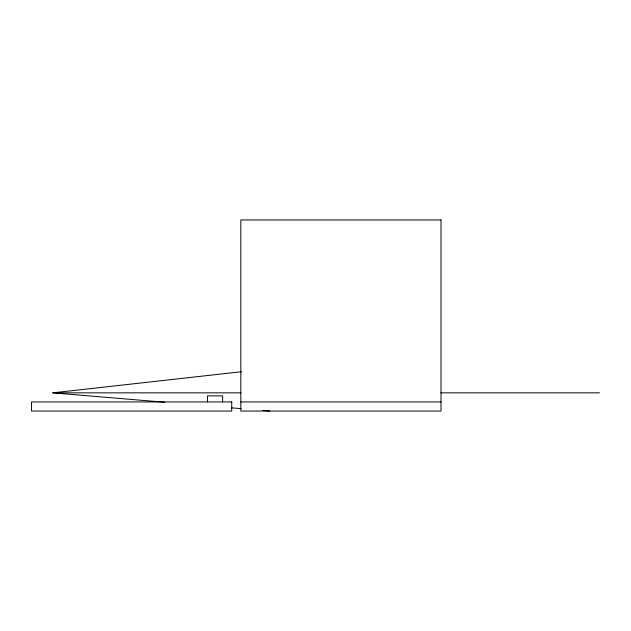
<?xml version="1.0" encoding="UTF-8"?>
<svg xmlns="http://www.w3.org/2000/svg" width="631" height="631" viewBox="0 0 631 631"><rect width="100%" height="100%" fill="white"/><g stroke="black" fill="none" stroke-linecap="round" stroke-linejoin="round"><path stroke-width="0.95" d="M164.652 402.231L52.783 392.845L241.318 371.746M52.783 392.845L240.916 392.845M440.864 392.845L599.45 392.845M240.829 401.939L441.014 401.939M231.372 407.831L241.192 408.651M262.78 410.465L269.642 411.041M222.633 401.939L222.633 395.874L207.465 395.874L207.465 401.939M441.014 219.959L240.829 219.959L240.829 411.041L441.014 411.041L441.014 219.959M231.735 401.939L31.55 401.939L31.55 411.041L231.735 411.041L231.735 401.939"/></g></svg>
